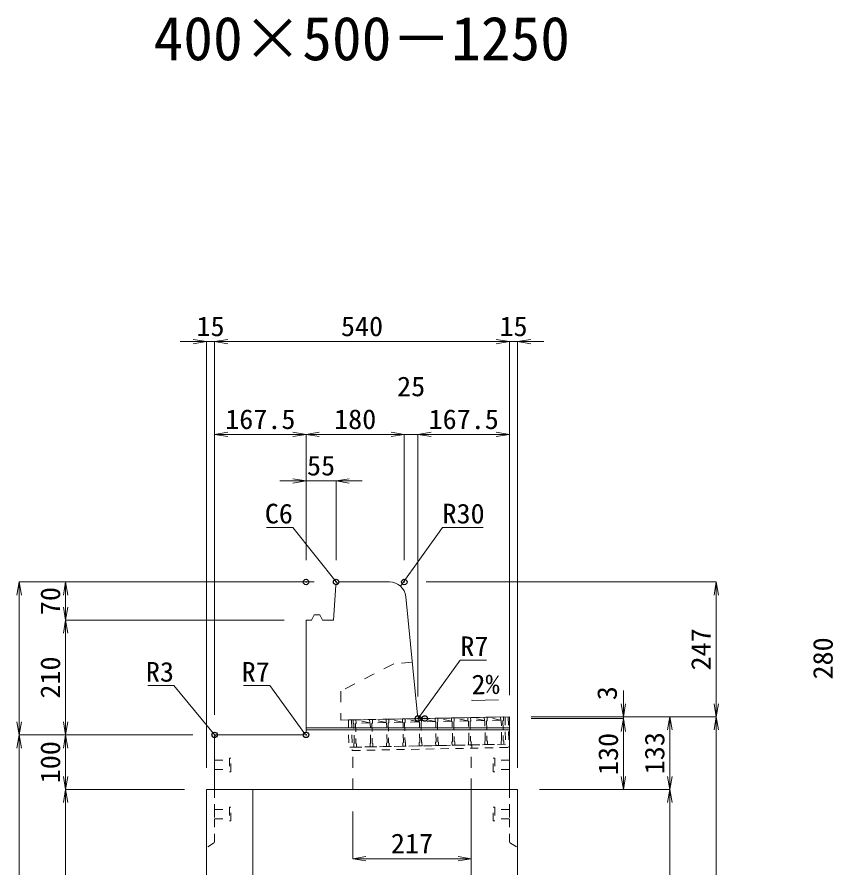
# Model space of a CAD drawing. Units: millimetres at full size; some dimension numbers follow another scale. Extents: x -18734 to 51600, y -18820 to 17820.
# Drawn here: x 36418 to 37913, y -12362 to -10806 of the extents above; entities that cross this region are included whole.
import ezdxf
from ezdxf.enums import TextEntityAlignment as Align

# ---------------------------------------------------------------- set-up
doc = ezdxf.new("R2010")
doc.units = ezdxf.units.MM
doc.header["$LTSCALE"] = 20
doc.header["$PDMODE"] = 32
doc.header["$PDSIZE"] = 10
doc.linetypes.add('USER1', pattern=[2, 1, -1])
doc.linetypes.add('USER2', pattern=[1.35, 0.75, -0.6])
for name, color, linetype, lineweight in [('インサート', 3, 'USER2', 9), ('グレーチング', 7, 'USER2', 5), ('受枠', 3, 'USER2', 9), ('寸法線', 7, 'Continuous', 13), ('引出線', 4, 'Continuous', 13), ('本体', 2, 'Continuous', 13), ('目地', 132, 'Continuous', 5)]:
    doc.layers.add(name, color=color, linetype=linetype, lineweight=lineweight)
doc.layers.add('作業エリア', color=11, linetype='Continuous')
doc.layers.add('文字', color=7, linetype='Continuous')
doc.styles.add('ＭＳ 明朝', font='')
doc.styles.get('ＭＳ 明朝').set_extended_font_data('MS Mincho')

# ---------------------------------------------------------------- blocks, each defined once
blk = doc.blocks.new('open_arrow')
at = {"color": 0, "linetype": 'Continuous', "lineweight": -2}
blk.add_lwpolyline([(7.5, 1.25), (0, 0), (7.5, -1.25)], dxfattribs=at)

msp = doc.modelspace()

# ---------------------------------------------------------------- linework, layer by layer
at = {"layer": 'インサート'}
for p, q in [((36780, -12166.5), (36807, -12166.5)), ((36780, -12166.5), (36780, -12183.5)), ((36810, -12162.5), (36807, -12162.5)), ((36807, -12162.5), (36807, -12187.5)), ((36810, -12187.5), (36810, -12162.5)), ((37290, -12162.5), (37293, -12162.5)), ((37290, -12187.5), (37290, -12162.5)), ((37293, -12162.5), (37293, -12187.5)), ((37320, -12166.5), (37293, -12166.5)), ((37320, -12166.5), (37320, -12183.5)), ((36780, -12183.5), (36807, -12183.5)), ((37320, -12183.5), (37293, -12183.5)), ((36807, -12187.5), (36810, -12187.5)), ((37293, -12187.5), (37290, -12187.5)), ((36780, -12256.5), (36807, -12256.5)), ((36780, -12256.5), (36780, -12273.5)), ((36810, -12252.5), (36807, -12252.5)), ((36807, -12252.5), (36807, -12277.5)), ((36810, -12277.5), (36810, -12252.5)), ((37290, -12252.5), (37293, -12252.5)), ((37290, -12277.5), (37290, -12252.5)), ((37293, -12252.5), (37293, -12277.5)), ((37320, -12256.5), (37293, -12256.5)), ((37320, -12256.5), (37320, -12273.5)), ((36780, -12273.5), (36807, -12273.5)), ((37320, -12273.5), (37293, -12273.5)), ((36807, -12277.5), (36810, -12277.5)), ((37293, -12277.5), (37290, -12277.5))]:
    msp.add_line(p, q, dxfattribs=at)
at = {"layer": 'グレーチング'}
for p, q in [((37033.97, -12092.54), (37308.92, -12087.21)), ((37184.06, -12095.63), (37158.95, -12090.12)), ((37214.05, -12095.05), (37188.94, -12089.54)), ((37244.05, -12094.47), (37218.93, -12088.96)), ((37274.04, -12093.89), (37248.93, -12088.38)), ((37304.04, -12093.31), (37278.92, -12087.8)), ((37064.08, -12097.95), (37038.97, -12092.44)), ((37064.08, -12097.95), (37039.08, -12098.44)), ((37094.07, -12097.37), (37068.96, -12091.86)), ((37094.07, -12097.37), (37069.08, -12097.86)), ((37124.07, -12096.79), (37098.96, -12091.28)), ((37124.07, -12096.79), (37099.07, -12097.28)), ((37154.06, -12096.21), (37128.95, -12090.7)), ((37154.06, -12096.21), (37129.07, -12096.7)), ((37184.06, -12095.63), (37159.06, -12096.12)), ((37214.05, -12095.05), (37189.06, -12095.54)), ((37244.05, -12094.47), (37219.05, -12094.95)), ((37274.04, -12093.89), (37249.05, -12094.37)), ((37304.04, -12093.31), (37279.04, -12093.79)), ((37034.94, -12142.53), (37309.89, -12137.21))]:
    msp.add_line(p, q, dxfattribs=at)
for points in [[(37158.78, -12133.13), (37159.8, -12134.11), (37159.91, -12140.11), (37154.91, -12140.2), (37154.8, -12134.21), (37155.78, -12133.19), (37155.08, -12097.19), (37154.06, -12096.21), (37153.95, -12090.21), (37158.95, -12090.12), (37159.06, -12096.12), (37158.08, -12097.14)], [(37185.77, -12132.61), (37185.08, -12096.61), (37184.06, -12095.63), (37183.94, -12089.63), (37188.94, -12089.54), (37189.06, -12095.54), (37188.08, -12096.55), (37188.77, -12132.55), (37189.79, -12133.53), (37189.91, -12139.53), (37184.91, -12139.62), (37184.79, -12133.63)], [(37215.77, -12132.03), (37215.07, -12096.03), (37214.05, -12095.05), (37213.94, -12089.05), (37218.93, -12088.96), (37219.05, -12094.95), (37218.07, -12095.97), (37218.77, -12131.97), (37219.79, -12132.95), (37219.9, -12138.95), (37214.9, -12139.04), (37214.79, -12133.04)], [(37249.05, -12094.37), (37248.06, -12095.39), (37248.76, -12131.39), (37249.78, -12132.37), (37249.9, -12138.37), (37244.9, -12138.46), (37244.78, -12132.46), (37245.76, -12131.44), (37245.07, -12095.45), (37244.05, -12094.47), (37243.93, -12088.47), (37248.93, -12088.38)], [(37279.04, -12093.79), (37278.06, -12094.81), (37278.76, -12130.81), (37279.78, -12131.79), (37279.89, -12137.79), (37274.89, -12137.88), (37274.78, -12131.88), (37275.76, -12130.86), (37275.06, -12094.87), (37274.04, -12093.89), (37273.92, -12087.89), (37278.92, -12087.8)], [(37304.89, -12137.3), (37304.77, -12131.3), (37305.75, -12130.28), (37305.05, -12094.29), (37304.04, -12093.31), (37303.92, -12087.31), (37308.92, -12087.21), (37309.03, -12093.21), (37308.05, -12094.23), (37308.75, -12130.23), (37309.77, -12131.21), (37309.89, -12137.21)], [(37033.97, -12092.54), (37038.97, -12092.44), (37039.08, -12098.44), (37038.1, -12099.46), (37038.8, -12135.45), (37039.82, -12136.43), (37039.94, -12142.43), (37034.94, -12142.53), (37034.82, -12136.53), (37035.8, -12135.51), (37035.1, -12099.52), (37034.09, -12098.53)], [(37068.8, -12134.87), (37069.81, -12135.85), (37069.93, -12141.85), (37064.93, -12141.95), (37064.82, -12135.95), (37065.8, -12134.93), (37065.1, -12098.93), (37064.08, -12097.95), (37063.96, -12091.96), (37068.96, -12091.86), (37069.08, -12097.86), (37068.1, -12098.88)], [(37098.79, -12134.29), (37099.81, -12135.27), (37099.92, -12141.27), (37094.93, -12141.37), (37094.81, -12135.37), (37095.79, -12134.35), (37095.09, -12098.35), (37094.07, -12097.37), (37093.96, -12091.38), (37098.96, -12091.28), (37099.07, -12097.28), (37098.09, -12098.3)], [(37128.78, -12133.71), (37129.8, -12134.69), (37129.92, -12140.69), (37124.92, -12140.79), (37124.8, -12134.79), (37125.78, -12133.77), (37125.09, -12097.77), (37124.07, -12096.79), (37123.95, -12090.79), (37128.95, -12090.7), (37129.07, -12096.7), (37128.09, -12097.72)]]:
    msp.add_lwpolyline(points, close=True, dxfattribs=at)
at = {"layer": '作業エリア'}
for p in [(36947.5, -11840), (36947.5, -11840), (37002.5, -11840), (37127.5, -11840), (37152.5, -12090), (37165, -12090), (36780, -12120), (36947.5, -12120)]:
    msp.add_point(p, dxfattribs=at)
at = {"layer": '受枠'}
for p, q in [((37024.97, -12092.71), (37317.92, -12087.04)), ((37311.92, -12087.16), (37312.89, -12137.15)), ((37317.92, -12087.04), (37319, -12143.03)), ((37024.97, -12092.71), (37025.94, -12142.7)), ((37030.97, -12092.59), (37032.05, -12148.58)), ((37312.89, -12137.15), (37025.94, -12142.7)), ((37032.05, -12148.58), (37319, -12143.03))]:
    msp.add_line(p, q, dxfattribs=at)
at = {"layer": '受枠', "linetype": 'Continuous'}
msp.add_line((37250.9, -12138.35), (37251.01, -12144.35), dxfattribs=at)
at = {"layer": '寸法線'}
for p, q in [((36828, -11400.05), (36717, -11400.05)), ((36765, -12180), (36765, -11400.05)), ((36780, -11400.05), (37320, -11400.05)), ((36780, -12083), (36780, -11400.05)), ((36780, -12083), (36780, -11400.05)), ((37272, -11400.05), (37383, -11400.05)), ((37320, -12047), (37320, -11400.05)), ((37320, -12047), (37320, -11400.05)), ((37335, -12180), (37335, -11400.05)), ((36780, -11570.05), (36947.5, -11570.05)), ((36780, -12083), (36780, -11570.05)), ((36947.5, -11800), (36947.5, -11570.05)), ((36947.5, -11570.05), (37127.5, -11570.05)), ((36947.5, -11800), (36947.5, -11570.05)), ((37079.5, -11570.05), (37200.5, -11570.05)), ((37127.5, -11800), (37127.5, -11570.05)), ((37127.5, -11800), (37127.5, -11570.05)), ((37152.5, -12050), (37152.5, -11570.05)), ((37152.5, -11570.05), (37320, -11570.05)), ((37152.5, -12050), (37152.5, -11570.05)), ((37320, -12047), (37320, -11570.05)), ((36899.5, -11655.05), (37050.5, -11655.05)), ((36947.5, -11800), (36947.5, -11655.05)), ((37002.5, -11800), (37002.5, -11655.05)), ((36422.06, -11840), (36422.06, -12120)), ((36962.5, -11840), (36422.06, -11840)), ((36507.06, -11910), (36507.06, -11840)), ((36962.5, -11840), (36507.06, -11840)), ((37167.5, -11840), (37698.78, -11840)), ((37698.78, -11840), (37698.78, -12087)), ((36507.06, -12120), (36507.06, -11910)), ((36907.5, -11910), (36507.06, -11910)), ((36907.5, -11910), (36507.06, -11910)), ((37528.78, -12039), (37528.78, -12138)), ((37360, -12087), (37528.78, -12087)), ((37360, -12087), (37613.78, -12087)), ((37360, -12087), (37698.78, -12087)), ((37360, -12087), (37698.78, -12087)), ((37360, -12090), (37528.78, -12090)), ((37360, -12090), (37528.78, -12090)), ((37528.78, -12090), (37528.78, -12220)), ((37613.78, -12087), (37613.78, -12220)), ((37698.78, -12087), (37698.78, -13470)), ((36740, -12120), (36422.06, -12120)), ((36422.06, -13470), (36422.06, -12120)), ((36740, -12120), (36422.06, -12120)), ((36507.06, -12220), (36507.06, -12120)), ((36740, -12120), (36507.06, -12120)), ((36740, -12120), (36507.06, -12120)), ((36507.06, -12220), (36507.06, -12820)), ((36725, -12220), (36507.06, -12220)), ((36725, -12220), (36507.06, -12220)), ((37375, -12220), (37528.78, -12220)), ((37375, -12220), (37613.78, -12220)), ((37375, -12220), (37613.78, -12220)), ((37613.78, -12220), (37613.78, -13470)), ((37033, -12260), (37033, -12346.67)), ((37033, -12346.67), (37250, -12346.67))]:
    msp.add_line(p, q, dxfattribs=at)
at = {"layer": '引出線'}
for points in [[(37005.29, -11842.99), (36923.41, -11740.07), (36875.07, -11740.07)], [(37120.48, -11847.76), (37197.4, -11740.07), (37272.08, -11740.07)], [(37154.14, -12088.19), (37230, -11982.98), (37277.93, -11982.98)], [(36780.88, -12120.88), (36705.62, -12029.7), (36657.89, -12029.7)], [(36945.45, -12117.95), (36880.97, -12029.7), (36833.04, -12029.7)], [(37251.14, -12056.74), (37299.85, -12055.77), (37251.11, -12056.74)]]:
    msp.add_lwpolyline(points, dxfattribs=at)
at = {"layer": '本体'}
for p, q in [((37002.07, -11845.98), (37008.5, -11840)), ((37100.35, -11840), (37008.5, -11840)), ((36997.5, -11910), (37002.07, -11845.98)), ((37151.87, -12083.7), (37130.2, -11867.01)), ((36957.5, -11910), (36962.5, -11900)), ((36962.5, -11900), (36972.5, -11900)), ((36972.5, -11900), (36977.5, -11910)), ((36947.5, -11910), (36947.5, -12113)), ((36947.5, -11910), (36957.5, -11910)), ((36977.5, -11910), (36997.5, -11910)), ((37165, -12090), (37158.83, -12090)), ((37165, -12090), (37320, -12087)), ((37320, -12220), (37320, -12087)), ((36940.5, -12120), (36783, -12120)), ((36780, -12123), (36780, -12220)), ((36765, -12220), (36765, -13470)), ((36850, -12220), (36765, -12220)), ((37320, -12220), (36780, -12220)), ((36850, -12220), (36850, -12725.96)), ((37250, -12725.96), (37250, -12220)), ((37335, -12220), (37250, -12220)), ((37335, -13470), (37335, -12220))]:
    msp.add_line(p, q, dxfattribs=at)
at = {"layer": '本体', "linetype": 'USER1'}
for p, q in [((37108, -11990), (37011, -12040)), ((37142.2, -11987), (37108, -11990)), ((37011, -12040), (37011, -12092.98)), ((37011, -12092.98), (37165, -12090)), ((37033, -12220), (37033, -12142.56)), ((37250, -12220), (37250, -12138.36))]:
    msp.add_line(p, q, dxfattribs=at)
at = {"layer": '本体', "linetype": 'USER2', "lineweight": 9}
for p, q in [((36780, -12220), (36780, -12317)), ((37320, -12220), (37320, -12317)), ((36780, -12317), (36765, -12326.5)), ((37320, -12317), (37335, -12326.5))]:
    msp.add_line(p, q, dxfattribs=at)
at = {"layer": '本体'}
for centre, radius, start, end in [((37100.35, -11870), 30, 5.71059, 90), ((37158.83, -12083), 7, 185.71059, 270), ((36783, -12123), 3, 90, 180), ((36940.5, -12113), 7, 270, 0)]:
    msp.add_arc(centre, radius, start, end, dxfattribs=at)
at = {"layer": '目地'}
for p, q in [((37320, -12107), (36947.5, -12107)), ((37320, -12111), (36947.5, -12111))]:
    msp.add_line(p, q, dxfattribs=at)

# ---------------------------------------------------------------- block references
at = {"layer": '寸法線', "xscale": 3.2, "yscale": 3.2}
for p, rotation in [((36765, -11400.05), 180), ((37320, -11400.05), 180), ((37320, -11400.05), 180), ((36947.5, -11570.05), 180), ((37127.5, -11570.05), 180), ((37127.5, -11570.05), 180), ((37320, -11570.05), 180), ((36947.5, -11655.05), 180), ((36422.06, -11840), 270), ((36507.06, -11840), 270), ((37698.78, -11840), 270), ((36507.06, -11910), 90), ((36507.06, -11910), 270), ((37528.78, -12087), 90), ((37698.78, -12087), 90), ((37528.78, -12090), 270), ((37528.78, -12090), 270), ((37613.78, -12087), 270), ((37698.78, -12087), 270), ((36422.06, -12120), 90), ((36507.06, -12120), 90), ((36422.06, -12120), 270), ((36507.06, -12120), 270), ((36507.06, -12220), 90), ((37528.78, -12220), 90), ((37613.78, -12220), 90), ((36507.06, -12220), 270), ((37613.78, -12220), 270), ((37250, -12346.67), 180)]:
    msp.add_blockref('open_arrow', p, dxfattribs=dict(at, rotation=rotation))
for p in [(36780, -11400.05), (36780, -11400.05), (37335, -11400.05), (36780, -11570.05), (36947.5, -11570.05), (37152.5, -11570.05), (37152.5, -11570.05), (37002.5, -11655.05), (37033, -12346.67)]:
    msp.add_blockref('open_arrow', p, dxfattribs=at)
at = {"layer": '引出線', "xscale": 0.0533, "yscale": 0.0533}
for p, rotation in [((37005.29, -11842.99), 128.5), ((37120.48, -11847.76), 54.5), ((37251.14, -12056.74), 1.1), ((37154.14, -12088.19), 54.2), ((36780.88, -12120.88), 129.5), ((36945.45, -12117.95), 126.2)]:
    msp.add_blockref('open_arrow', p, dxfattribs=dict(at, rotation=rotation))

# ---------------------------------------------------------------- texts
at = {"layer": '寸法線', "style": 'ＭＳ 明朝', "width": 1.05}
for s, p in [('15', (36772.5, -11372.05)), ('540', (37050, -11372.05)), ('15', (37327.5, -11372.05)), ('25', (37140, -11482.05)), ('167.5', (36863.75, -11542.05)), ('180', (37037.5, -11542.05)), ('167.5', (37236.25, -11542.05)), ('55', (36975, -11627.05)), ('217', (37141.5, -12318.67))]:
    msp.add_text(s, height=36.03, dxfattribs=at).set_placement(p, align=Align.MIDDLE_CENTER)
for s, p in [('70', (36479.06, -11875)), ('247', (37670.78, -11963.5)), ('280', (37894.06, -11980)), ('210', (36479.06, -12015)), ('3', (37498.78, -12043.66)), ('130', (37500.78, -12155)), ('133', (37585.78, -12153.5)), ('100', (36479.06, -12170))]:
    msp.add_text(s, height=36.03, rotation=90, dxfattribs=at).set_placement(p, align=Align.MIDDLE_CENTER)
at = {"layer": '引出線', "style": 'ＭＳ 明朝', "width": 1.05}
for s, p in [('C6', (36923.41, -11696.87)), ('R3', (36705.62, -11986.5)), ('R7', (36880.97, -11986.5))]:
    msp.add_text(s, height=36.03, dxfattribs=at).set_placement(p, align=Align.TOP_RIGHT)
for s, p in [('R30', (37197.4, -11696.87)), ('R7', (37230, -11939.78))]:
    msp.add_text(s, height=36.03, dxfattribs=at).set_placement(p, align=Align.TOP_LEFT)
msp.add_text('2%', height=36.03, rotation=1.146, dxfattribs=at).set_placement((37250.17, -12009.85), align=Align.TOP_LEFT)
at = {"layer": '文字', "style": 'ＭＳ 明朝'}
msp.add_text('400×500－1250', height=80.06, dxfattribs=at).set_placement((37049.52, -10844.97), align=Align.MIDDLE_CENTER)

doc.saveas('drawing.dxf')
